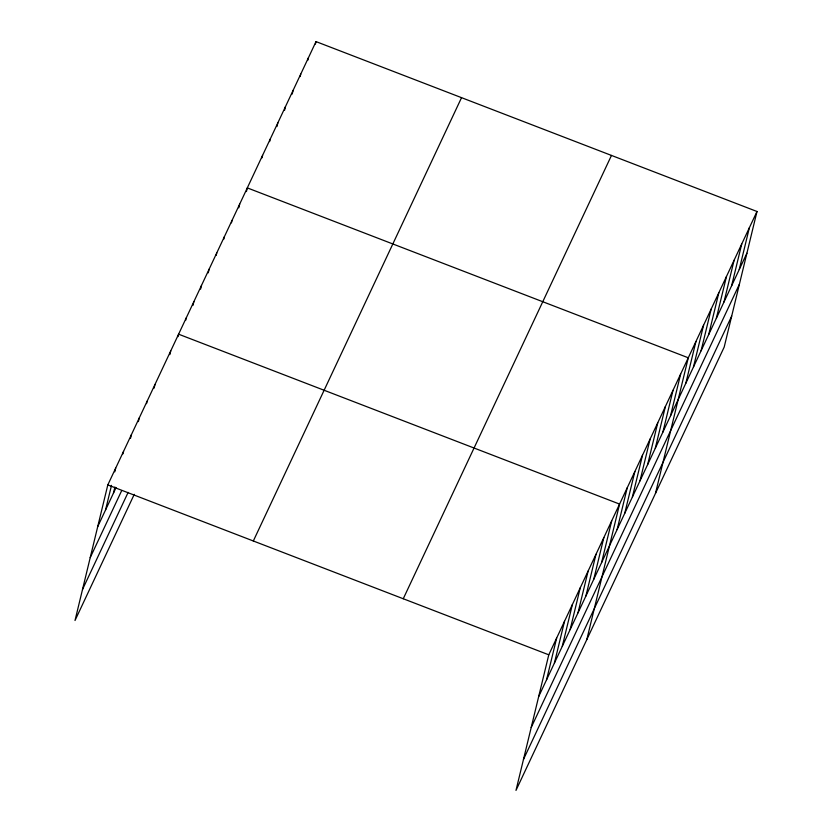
<?xml version="1.0" encoding="UTF-8"?>
<svg xmlns="http://www.w3.org/2000/svg" width="832" height="832" viewBox="0 0 832 832"><rect width="100%" height="100%" fill="white"/><g stroke="black" fill="none" stroke-linecap="round" stroke-linejoin="round"><path stroke-width="1.25" d="M756.995 211.494L548.777 654.815L515.986 790.4L724.194 347.079L756.995 211.494L316.014 41.6L107.806 484.921L75.005 620.506L134.264 494.333M105.57 509.912L111.509 485.358M114.774 471.858L115.669 468.177M113.443 493.158L114.92 487.022M122.938 453.887L123.531 451.422M130.51 438.36L131.404 434.678M138.372 421.616L139.266 417.934M146.536 403.634L147.129 401.18M154.107 388.118L155.002 384.436M169.842 354.619L170.726 350.938M178.006 336.648L178.599 334.194L619.58 504.088L586.778 639.673M185.64 320.393L186.233 317.938M192.972 305.365L193.866 301.683M200.606 289.11L201.5 285.428M208.239 272.854L209.134 269.173M216.174 255.372L216.767 252.918M223.808 239.117L224.401 236.662M231.442 222.862L232.034 220.407M238.784 207.834L239.668 204.152M246.418 191.578L247.312 187.897L688.282 357.791L655.481 493.376M261.986 157.841L262.579 155.386M269.62 141.586L270.213 139.131M276.952 126.558L277.846 122.876M284.586 110.302L285.48 106.621M292.219 94.047L293.114 90.366M300.154 76.565L300.747 74.11M307.788 60.31L308.381 57.855M315.422 44.054L316.014 41.6M546.551 679.806L556.65 638.071M554.414 663.062L564.512 621.327M562.286 646.308L572.374 604.573M570.149 629.564L580.247 587.829M578.011 612.82L588.11 571.085M585.884 596.066L595.972 554.33M593.746 579.322L603.845 537.586M601.609 562.567L611.707 520.842M617.115 529.568L627.214 487.833M624.749 513.313L634.847 471.578M632.382 497.058L642.481 455.322M640.016 480.802L650.114 439.067M647.65 464.547L657.748 422.812M655.283 448.292L665.382 406.557M662.917 432.037L673.015 390.302M670.55 415.782L680.649 374.046M685.828 383.271L695.916 341.536M693.462 367.016L703.56 325.281M701.095 350.761L711.194 309.026M708.729 334.506L718.827 292.77M716.362 318.25L726.461 276.515M723.996 301.995L734.094 260.26M731.63 285.74L741.728 244.005M739.263 269.485L749.362 227.75M97.708 526.656L116.064 487.583M90.21 557.627L121.68 490.641M82.493 589.534L128.118 492.398M253.323 540.987L461.542 97.666M403.26 598.749L611.478 155.428M538.689 696.55L746.897 253.23M531.19 727.522L739.409 284.201M523.474 759.429L731.692 316.108M107.806 484.921L548.777 654.815"/></g></svg>
